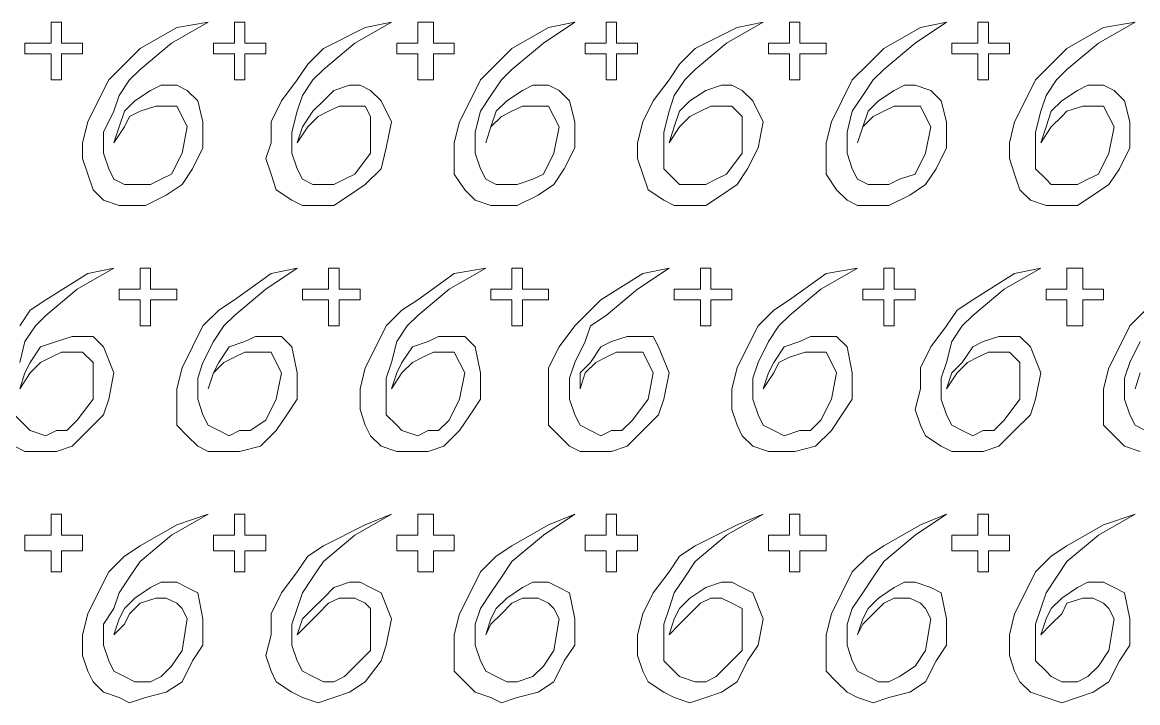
# Model space of a CAD drawing. Extents: x -66030 to 95157, y -13132 to 45879.
# Drawn here: x -3528 to -2696, y 26661 to 27169 of the extents above; entities that cross this region are included whole.
import ezdxf

# ---------------------------------------------------------------- set-up
doc = ezdxf.new("R2010")
doc.units = 0
doc.header["$LTSCALE"] = 100
doc.header["$MEASUREMENT"] = 0
doc.layers.get('0').update_dxf_attribs({"linetype": 'CONTINUOUS'})

msp = doc.modelspace()

# ---------------------------------------------------------------- linework, layer by layer
at = {"lineweight": 0}
for points in [[(-3525.73, 27153.25), (-3517.92, 27153.25), (-3506.2, 27153.25), (-3506.2, 27161.06), (-3506.2, 27168.87), (-3502.29, 27168.87), (-3498.39, 27168.87), (-3498.39, 27161.06), (-3498.39, 27153.25), (-3490.57, 27153.25), (-3482.76, 27153.25), (-3482.76, 27149.34), (-3482.76, 27145.44), (-3490.57, 27145.44), (-3498.39, 27145.44), (-3498.39, 27137.62), (-3498.39, 27125.91), (-3502.29, 27125.91), (-3506.2, 27125.91), (-3506.2, 27137.62), (-3506.2, 27145.44), (-3517.92, 27145.44), (-3525.73, 27145.44), (-3525.73, 27149.34), (-3525.73, 27153.25)], [(-3459.33, 27079.04), (-3451.51, 27090.75), (-3447.61, 27098.57), (-3439.8, 27102.47), (-3428.08, 27106.38), (-3420.27, 27106.38), (-3412.45, 27106.38), (-3408.55, 27098.57), (-3404.64, 27090.75), (-3408.55, 27071.22), (-3416.36, 27055.6), (-3424.17, 27051.69), (-3431.98, 27047.79), (-3443.7, 27047.79), (-3451.51, 27047.79), (-3459.33, 27051.69), (-3463.23, 27059.51), (-3467.14, 27071.22), (-3467.14, 27086.85), (-3459.33, 27102.47), (-3455.42, 27114.19), (-3447.61, 27125.91), (-3439.8, 27133.72), (-3416.36, 27153.25), (-3389.02, 27168.87), (-3412.45, 27164.97), (-3439.8, 27149.34), (-3451.51, 27137.62), (-3463.23, 27125.91), (-3471.04, 27110.28), (-3478.86, 27094.66), (-3482.76, 27079.04), (-3482.76, 27067.32), (-3478.86, 27055.6), (-3474.95, 27043.88), (-3467.14, 27036.07), (-3455.42, 27032.16), (-3447.61, 27032.16), (-3435.89, 27032.16), (-3420.27, 27039.98), (-3408.55, 27047.79), (-3400.74, 27059.51), (-3392.92, 27075.13), (-3392.92, 27094.66), (-3396.83, 27110.28), (-3404.64, 27118.09), (-3412.45, 27122), (-3424.17, 27122), (-3431.98, 27118.09), (-3443.7, 27110.28), (-3451.51, 27102.47), (-3455.42, 27090.75), (-3459.33, 27079.04)], [(-3385.11, 27153.25), (-3377.3, 27153.25), (-3369.49, 27153.25), (-3369.49, 27161.06), (-3369.49, 27168.87), (-3365.58, 27168.87), (-3361.68, 27168.87), (-3361.68, 27161.06), (-3361.68, 27153.25), (-3353.86, 27153.25), (-3346.05, 27153.25), (-3346.05, 27149.34), (-3346.05, 27145.44), (-3353.86, 27145.44), (-3361.68, 27145.44), (-3361.68, 27137.62), (-3361.68, 27125.91), (-3365.58, 27125.91), (-3369.49, 27125.91), (-3369.49, 27137.62), (-3369.49, 27145.44), (-3377.3, 27145.44), (-3385.11, 27145.44), (-3385.11, 27149.34), (-3385.11, 27153.25)], [(-3322.62, 27079.04), (-3314.81, 27090.75), (-3306.99, 27098.57), (-3299.18, 27102.47), (-3291.37, 27106.38), (-3279.65, 27106.38), (-3271.84, 27106.38), (-3267.93, 27098.57), (-3267.93, 27090.75), (-3267.93, 27071.22), (-3279.65, 27055.6), (-3287.46, 27051.69), (-3295.28, 27047.79), (-3303.09, 27047.79), (-3310.9, 27047.79), (-3318.71, 27051.69), (-3322.62, 27059.51), (-3326.52, 27071.22), (-3326.52, 27086.85), (-3322.62, 27102.47), (-3318.71, 27114.19), (-3310.9, 27125.91), (-3303.09, 27133.72), (-3279.65, 27153.25), (-3252.31, 27168.87), (-3271.84, 27164.97), (-3303.09, 27149.34), (-3314.81, 27137.62), (-3322.62, 27125.91), (-3334.34, 27110.28), (-3342.15, 27094.66), (-3342.15, 27079.04), (-3346.05, 27067.32), (-3342.15, 27055.6), (-3338.24, 27043.88), (-3326.52, 27036.07), (-3318.71, 27032.16), (-3306.99, 27032.16), (-3295.28, 27032.16), (-3283.56, 27039.98), (-3271.84, 27047.79), (-3260.12, 27059.51), (-3256.22, 27075.13), (-3252.31, 27094.66), (-3260.12, 27110.28), (-3267.93, 27118.09), (-3275.75, 27122), (-3283.56, 27122), (-3295.28, 27118.09), (-3303.09, 27110.28), (-3310.9, 27102.47), (-3318.71, 27090.75), (-3322.62, 27079.04)], [(-3248.4, 27153.25), (-3240.59, 27153.25), (-3232.78, 27153.25), (-3232.78, 27161.06), (-3232.78, 27168.87), (-3228.87, 27168.87), (-3221.06, 27168.87), (-3221.06, 27161.06), (-3221.06, 27153.25), (-3213.25, 27153.25), (-3205.44, 27153.25), (-3205.44, 27149.34), (-3205.44, 27145.44), (-3213.25, 27145.44), (-3221.06, 27145.44), (-3221.06, 27137.62), (-3221.06, 27125.91), (-3228.87, 27125.91), (-3232.78, 27125.91), (-3232.78, 27137.62), (-3232.78, 27145.44), (-3240.59, 27145.44), (-3248.4, 27145.44), (-3248.4, 27149.34), (-3248.4, 27153.25)], [(-3182, 27079.04), (-3178.1, 27090.75), (-3170.28, 27098.57), (-3162.47, 27102.47), (-3154.66, 27106.38), (-3142.94, 27106.38), (-3135.13, 27106.38), (-3131.22, 27098.57), (-3127.32, 27090.75), (-3131.22, 27071.22), (-3139.04, 27055.6), (-3146.85, 27051.69), (-3158.57, 27047.79), (-3166.38, 27047.79), (-3174.19, 27047.79), (-3182, 27051.69), (-3185.91, 27059.51), (-3189.81, 27071.22), (-3189.81, 27086.85), (-3185.91, 27102.47), (-3178.1, 27114.19), (-3170.28, 27125.91), (-3162.47, 27133.72), (-3139.04, 27153.25), (-3115.6, 27168.87), (-3135.13, 27164.97), (-3162.47, 27149.34), (-3174.19, 27137.62), (-3185.91, 27125.91), (-3193.72, 27110.28), (-3201.53, 27094.66), (-3205.44, 27079.04), (-3205.44, 27067.32), (-3205.44, 27055.6), (-3197.63, 27043.88), (-3189.81, 27036.07), (-3178.1, 27032.16), (-3170.28, 27032.16), (-3158.57, 27032.16), (-3142.94, 27039.98), (-3131.22, 27047.79), (-3123.41, 27059.51), (-3115.6, 27075.13), (-3115.6, 27094.66), (-3119.51, 27110.28), (-3127.32, 27118.09), (-3135.13, 27122), (-3146.85, 27122), (-3154.66, 27118.09), (-3166.38, 27110.28), (-3174.19, 27102.47), (-3178.1, 27090.75), (-3182, 27079.04)], [(-3107.79, 27153.25), (-3099.98, 27153.25), (-3092.17, 27153.25), (-3092.17, 27161.06), (-3092.17, 27168.87), (-3088.26, 27168.87), (-3084.35, 27168.87), (-3084.35, 27161.06), (-3084.35, 27153.25), (-3076.54, 27153.25), (-3068.73, 27153.25), (-3068.73, 27149.34), (-3068.73, 27145.44), (-3076.54, 27145.44), (-3084.35, 27145.44), (-3084.35, 27137.62), (-3084.35, 27125.91), (-3088.26, 27125.91), (-3092.17, 27125.91), (-3092.17, 27137.62), (-3092.17, 27145.44), (-3099.98, 27145.44), (-3107.79, 27145.44), (-3107.79, 27149.34), (-3107.79, 27153.25)], [(-3045.29, 27079.04), (-3037.48, 27090.75), (-3029.67, 27098.57), (-3021.86, 27102.47), (-3014.05, 27106.38), (-3006.23, 27106.38), (-2998.42, 27106.38), (-2990.61, 27098.57), (-2990.61, 27090.75), (-2990.61, 27071.22), (-3002.33, 27055.6), (-3010.14, 27051.69), (-3017.95, 27047.79), (-3025.76, 27047.79), (-3037.48, 27047.79), (-3041.39, 27051.69), (-3049.2, 27059.51), (-3049.2, 27071.22), (-3049.2, 27086.85), (-3045.29, 27102.47), (-3041.39, 27114.19), (-3033.58, 27125.91), (-3025.76, 27133.72), (-3002.33, 27153.25), (-2974.99, 27168.87), (-2994.52, 27164.97), (-3025.76, 27149.34), (-3037.48, 27137.62), (-3045.29, 27125.91), (-3057.01, 27110.28), (-3064.82, 27094.66), (-3068.73, 27079.04), (-3068.73, 27067.32), (-3064.82, 27055.6), (-3060.92, 27043.88), (-3049.2, 27036.07), (-3041.39, 27032.16), (-3029.67, 27032.16), (-3017.95, 27032.16), (-3006.23, 27039.98), (-2994.52, 27047.79), (-2986.7, 27059.51), (-2978.89, 27075.13), (-2974.99, 27094.66), (-2982.8, 27110.28), (-2990.61, 27118.09), (-2998.42, 27122), (-3006.23, 27122), (-3017.95, 27118.09), (-3029.67, 27110.28), (-3037.48, 27102.47), (-3041.39, 27090.75), (-3045.29, 27079.04)], [(-2971.08, 27153.25), (-2963.27, 27153.25), (-2955.46, 27153.25), (-2955.46, 27161.06), (-2955.46, 27168.87), (-2951.55, 27168.87), (-2947.64, 27168.87), (-2947.64, 27161.06), (-2947.64, 27153.25), (-2935.93, 27153.25), (-2928.11, 27153.25), (-2928.11, 27149.34), (-2928.11, 27145.44), (-2935.93, 27145.44), (-2947.64, 27145.44), (-2947.64, 27137.62), (-2947.64, 27125.91), (-2951.55, 27125.91), (-2955.46, 27125.91), (-2955.46, 27137.62), (-2955.46, 27145.44), (-2963.27, 27145.44), (-2971.08, 27145.44), (-2971.08, 27149.34), (-2971.08, 27153.25)], [(-2904.68, 27079.04), (-2900.77, 27090.75), (-2892.96, 27098.57), (-2885.15, 27102.47), (-2877.34, 27106.38), (-2865.62, 27106.38), (-2857.81, 27106.38), (-2853.9, 27098.57), (-2850, 27090.75), (-2853.9, 27071.22), (-2861.71, 27055.6), (-2873.43, 27051.69), (-2881.24, 27047.79), (-2889.05, 27047.79), (-2896.87, 27047.79), (-2904.68, 27051.69), (-2908.58, 27059.51), (-2912.49, 27071.22), (-2912.49, 27086.85), (-2908.58, 27102.47), (-2900.77, 27114.19), (-2892.96, 27125.91), (-2885.15, 27133.72), (-2861.71, 27153.25), (-2838.28, 27168.87), (-2857.81, 27164.97), (-2885.15, 27149.34), (-2896.87, 27137.62), (-2908.58, 27125.91), (-2916.4, 27110.28), (-2924.21, 27094.66), (-2928.11, 27079.04), (-2928.11, 27067.32), (-2928.11, 27055.6), (-2920.3, 27043.88), (-2912.49, 27036.07), (-2904.68, 27032.16), (-2892.96, 27032.16), (-2881.24, 27032.16), (-2865.62, 27039.98), (-2853.9, 27047.79), (-2846.09, 27059.51), (-2838.28, 27075.13), (-2838.28, 27094.66), (-2842.18, 27110.28), (-2850, 27118.09), (-2861.71, 27122), (-2869.53, 27122), (-2877.34, 27118.09), (-2889.05, 27110.28), (-2896.87, 27102.47), (-2900.77, 27090.75), (-2904.68, 27079.04)], [(-2834.37, 27153.25), (-2826.56, 27153.25), (-2814.84, 27153.25), (-2814.84, 27161.06), (-2814.84, 27168.87), (-2810.94, 27168.87), (-2807.03, 27168.87), (-2807.03, 27161.06), (-2807.03, 27153.25), (-2799.22, 27153.25), (-2791.41, 27153.25), (-2791.41, 27149.34), (-2791.41, 27145.44), (-2799.22, 27145.44), (-2807.03, 27145.44), (-2807.03, 27137.62), (-2807.03, 27125.91), (-2810.94, 27125.91), (-2814.84, 27125.91), (-2814.84, 27137.62), (-2814.84, 27145.44), (-2826.56, 27145.44), (-2834.37, 27145.44), (-2834.37, 27149.34), (-2834.37, 27153.25)], [(-2767.97, 27079.04), (-2760.16, 27090.75), (-2752.35, 27098.57), (-2748.44, 27102.47), (-2736.72, 27106.38), (-2728.91, 27106.38), (-2721.1, 27106.38), (-2717.19, 27098.57), (-2713.29, 27090.75), (-2717.19, 27071.22), (-2725, 27055.6), (-2732.82, 27051.69), (-2740.63, 27047.79), (-2752.35, 27047.79), (-2760.16, 27047.79), (-2764.06, 27051.69), (-2771.88, 27059.51), (-2771.88, 27071.22), (-2771.88, 27086.85), (-2767.97, 27102.47), (-2764.06, 27114.19), (-2756.25, 27125.91), (-2748.44, 27133.72), (-2725, 27153.25), (-2697.66, 27168.87), (-2721.1, 27164.97), (-2748.44, 27149.34), (-2760.16, 27137.62), (-2771.88, 27125.91), (-2779.69, 27110.28), (-2787.5, 27094.66), (-2791.41, 27079.04), (-2791.41, 27067.32), (-2787.5, 27055.6), (-2783.59, 27043.88), (-2775.78, 27036.07), (-2764.06, 27032.16), (-2752.35, 27032.16), (-2740.63, 27032.16), (-2728.91, 27039.98), (-2717.19, 27047.79), (-2709.38, 27059.51), (-2701.57, 27075.13), (-2701.57, 27094.66), (-2705.47, 27110.28), (-2713.29, 27118.09), (-2721.1, 27122), (-2732.82, 27122), (-2740.63, 27118.09), (-2752.35, 27110.28), (-2760.16, 27102.47), (-2764.06, 27090.75), (-2767.97, 27079.04)], [(-3455.42, 26969.67), (-3447.61, 26969.67), (-3439.8, 26969.67), (-3439.8, 26977.48), (-3439.8, 26985.29), (-3435.89, 26985.29), (-3431.98, 26985.29), (-3431.98, 26977.48), (-3431.98, 26969.67), (-3420.27, 26969.67), (-3412.45, 26969.67), (-3412.45, 26965.76), (-3412.45, 26961.86), (-3420.27, 26961.86), (-3431.98, 26961.86), (-3431.98, 26950.14), (-3431.98, 26942.33), (-3435.89, 26942.33), (-3439.8, 26942.33), (-3439.8, 26950.14), (-3439.8, 26961.86), (-3447.61, 26961.86), (-3455.42, 26961.86), (-3455.42, 26965.76), (-3455.42, 26969.67)], [(-3389.02, 26895.45), (-3385.11, 26907.17), (-3377.3, 26914.98), (-3369.49, 26918.89), (-3361.68, 26922.8), (-3349.96, 26922.8), (-3342.15, 26922.8), (-3338.24, 26914.98), (-3334.34, 26907.17), (-3338.24, 26887.64), (-3346.05, 26872.02), (-3357.77, 26864.21), (-3365.58, 26864.21), (-3373.39, 26860.3), (-3381.21, 26864.21), (-3389.02, 26868.11), (-3392.92, 26875.92), (-3396.83, 26887.64), (-3396.83, 26903.27), (-3392.92, 26914.98), (-3385.11, 26930.61), (-3377.3, 26942.33), (-3369.49, 26950.14), (-3346.05, 26969.67), (-3322.62, 26985.29), (-3342.15, 26981.39), (-3369.49, 26961.86), (-3381.21, 26954.04), (-3392.92, 26942.33), (-3400.74, 26926.7), (-3408.55, 26911.08), (-3412.45, 26895.45), (-3412.45, 26879.83), (-3412.45, 26868.11), (-3404.64, 26860.3), (-3396.83, 26852.49), (-3389.02, 26848.58), (-3377.3, 26848.58), (-3365.58, 26848.58), (-3349.96, 26852.49), (-3338.24, 26864.21), (-3330.43, 26875.92), (-3322.62, 26887.64), (-3322.62, 26907.17), (-3326.52, 26926.7), (-3334.34, 26934.51), (-3346.05, 26934.51), (-3353.86, 26934.51), (-3361.68, 26930.61), (-3373.39, 26926.7), (-3381.21, 26914.98), (-3385.11, 26907.17), (-3389.02, 26895.45)], [(-3318.71, 26969.67), (-3306.99, 26969.67), (-3299.18, 26969.67), (-3299.18, 26977.48), (-3299.18, 26985.29), (-3295.28, 26985.29), (-3291.37, 26985.29), (-3291.37, 26977.48), (-3291.37, 26969.67), (-3283.56, 26969.67), (-3275.75, 26969.67), (-3275.75, 26965.76), (-3275.75, 26961.86), (-3283.56, 26961.86), (-3291.37, 26961.86), (-3291.37, 26950.14), (-3291.37, 26942.33), (-3295.28, 26942.33), (-3299.18, 26942.33), (-3299.18, 26950.14), (-3299.18, 26961.86), (-3306.99, 26961.86), (-3318.71, 26961.86), (-3318.71, 26965.76), (-3318.71, 26969.67)], [(-3252.31, 26895.45), (-3244.5, 26907.17), (-3236.69, 26914.98), (-3228.87, 26918.89), (-3221.06, 26922.8), (-3213.25, 26922.8), (-3205.44, 26922.8), (-3201.53, 26914.98), (-3197.63, 26907.17), (-3201.53, 26887.64), (-3209.34, 26872.02), (-3217.16, 26864.21), (-3224.97, 26864.21), (-3232.78, 26860.3), (-3244.5, 26864.21), (-3248.4, 26868.11), (-3256.22, 26875.92), (-3256.22, 26887.64), (-3256.22, 26903.27), (-3252.31, 26914.98), (-3248.4, 26930.61), (-3240.59, 26942.33), (-3232.78, 26950.14), (-3209.34, 26969.67), (-3182, 26985.29), (-3205.44, 26981.39), (-3232.78, 26961.86), (-3244.5, 26954.04), (-3256.22, 26942.33), (-3264.03, 26926.7), (-3271.84, 26911.08), (-3275.75, 26895.45), (-3275.75, 26879.83), (-3271.84, 26868.11), (-3267.93, 26860.3), (-3260.12, 26852.49), (-3248.4, 26848.58), (-3236.69, 26848.58), (-3224.97, 26848.58), (-3213.25, 26852.49), (-3201.53, 26864.21), (-3193.72, 26875.92), (-3185.91, 26887.64), (-3185.91, 26907.17), (-3189.81, 26926.7), (-3197.63, 26934.51), (-3205.44, 26934.51), (-3217.16, 26934.51), (-3224.97, 26930.61), (-3236.69, 26926.7), (-3244.5, 26914.98), (-3248.4, 26907.17), (-3252.31, 26895.45)], [(-3178.1, 26969.67), (-3170.28, 26969.67), (-3162.47, 26969.67), (-3162.47, 26977.48), (-3162.47, 26985.29), (-3158.57, 26985.29), (-3154.66, 26985.29), (-3154.66, 26977.48), (-3154.66, 26969.67), (-3146.85, 26969.67), (-3135.13, 26969.67), (-3135.13, 26965.76), (-3135.13, 26961.86), (-3146.85, 26961.86), (-3154.66, 26961.86), (-3154.66, 26950.14), (-3154.66, 26942.33), (-3158.57, 26942.33), (-3162.47, 26942.33), (-3162.47, 26950.14), (-3162.47, 26961.86), (-3170.28, 26961.86), (-3178.1, 26961.86), (-3178.1, 26965.76), (-3178.1, 26969.67)], [(-3111.69, 26895.45), (-3107.79, 26907.17), (-3099.98, 26914.98), (-3092.17, 26918.89), (-3084.35, 26922.8), (-3072.64, 26922.8), (-3064.82, 26922.8), (-3060.92, 26914.98), (-3057.01, 26907.17), (-3060.92, 26887.64), (-3072.64, 26872.02), (-3080.45, 26864.21), (-3088.26, 26864.21), (-3096.07, 26860.3), (-3103.88, 26864.21), (-3111.69, 26868.11), (-3115.6, 26875.92), (-3119.51, 26887.64), (-3119.51, 26903.27), (-3115.6, 26914.98), (-3107.79, 26930.61), (-3103.88, 26942.33), (-3092.17, 26950.14), (-3068.73, 26969.67), (-3045.29, 26985.29), (-3064.82, 26981.39), (-3096.07, 26961.86), (-3103.88, 26954.04), (-3115.6, 26942.33), (-3127.32, 26926.7), (-3135.13, 26911.08), (-3135.13, 26895.45), (-3135.13, 26879.83), (-3135.13, 26868.11), (-3127.32, 26860.3), (-3119.51, 26852.49), (-3111.69, 26848.58), (-3099.98, 26848.58), (-3088.26, 26848.58), (-3076.54, 26852.49), (-3064.82, 26864.21), (-3053.11, 26875.92), (-3049.2, 26887.64), (-3045.29, 26907.17), (-3053.11, 26926.7), (-3057.01, 26934.51), (-3068.73, 26934.51), (-3076.54, 26934.51), (-3088.26, 26930.61), (-3096.07, 26926.7), (-3103.88, 26914.98), (-3111.69, 26907.17), (-3111.69, 26895.45)], [(-3041.39, 26969.67), (-3033.58, 26969.67), (-3021.86, 26969.67), (-3021.86, 26977.48), (-3021.86, 26985.29), (-3017.95, 26985.29), (-3014.05, 26985.29), (-3014.05, 26977.48), (-3014.05, 26969.67), (-3006.23, 26969.67), (-2998.42, 26969.67), (-2998.42, 26965.76), (-2998.42, 26961.86), (-3006.23, 26961.86), (-3014.05, 26961.86), (-3014.05, 26950.14), (-3014.05, 26942.33), (-3017.95, 26942.33), (-3021.86, 26942.33), (-3021.86, 26950.14), (-3021.86, 26961.86), (-3033.58, 26961.86), (-3041.39, 26961.86), (-3041.39, 26965.76), (-3041.39, 26969.67)], [(-2974.99, 26895.45), (-2967.17, 26907.17), (-2963.27, 26914.98), (-2955.46, 26918.89), (-2943.74, 26922.8), (-2935.93, 26922.8), (-2928.11, 26922.8), (-2924.21, 26914.98), (-2920.3, 26907.17), (-2924.21, 26887.64), (-2932.02, 26872.02), (-2939.83, 26864.21), (-2947.64, 26864.21), (-2959.36, 26860.3), (-2967.17, 26864.21), (-2974.99, 26868.11), (-2978.89, 26875.92), (-2982.8, 26887.64), (-2982.8, 26903.27), (-2978.89, 26914.98), (-2971.08, 26930.61), (-2963.27, 26942.33), (-2955.46, 26950.14), (-2932.02, 26969.67), (-2904.68, 26985.29), (-2928.11, 26981.39), (-2955.46, 26961.86), (-2967.17, 26954.04), (-2978.89, 26942.33), (-2986.7, 26926.7), (-2994.52, 26911.08), (-2998.42, 26895.45), (-2998.42, 26879.83), (-2994.52, 26868.11), (-2990.61, 26860.3), (-2982.8, 26852.49), (-2971.08, 26848.58), (-2963.27, 26848.58), (-2951.55, 26848.58), (-2935.93, 26852.49), (-2924.21, 26864.21), (-2916.4, 26875.92), (-2908.58, 26887.64), (-2908.58, 26907.17), (-2912.49, 26926.7), (-2920.3, 26934.51), (-2928.11, 26934.51), (-2939.83, 26934.51), (-2947.64, 26930.61), (-2959.36, 26926.7), (-2967.17, 26914.98), (-2971.08, 26907.17), (-2974.99, 26895.45)], [(-2900.77, 26969.67), (-2892.96, 26969.67), (-2885.15, 26969.67), (-2885.15, 26977.48), (-2885.15, 26985.29), (-2881.24, 26985.29), (-2877.34, 26985.29), (-2877.34, 26977.48), (-2877.34, 26969.67), (-2869.53, 26969.67), (-2861.71, 26969.67), (-2861.71, 26965.76), (-2861.71, 26961.86), (-2869.53, 26961.86), (-2877.34, 26961.86), (-2877.34, 26950.14), (-2877.34, 26942.33), (-2881.24, 26942.33), (-2885.15, 26942.33), (-2885.15, 26950.14), (-2885.15, 26961.86), (-2892.96, 26961.86), (-2900.77, 26961.86), (-2900.77, 26965.76), (-2900.77, 26969.67)], [(-2838.28, 26895.45), (-2830.47, 26907.17), (-2822.65, 26914.98), (-2814.84, 26918.89), (-2807.03, 26922.8), (-2795.31, 26922.8), (-2791.41, 26922.8), (-2783.59, 26914.98), (-2783.59, 26907.17), (-2783.59, 26887.64), (-2795.31, 26872.02), (-2803.12, 26864.21), (-2810.94, 26864.21), (-2818.75, 26860.3), (-2826.56, 26864.21), (-2834.37, 26868.11), (-2838.28, 26875.92), (-2842.18, 26887.64), (-2842.18, 26903.27), (-2838.28, 26914.98), (-2834.37, 26930.61), (-2826.56, 26942.33), (-2818.75, 26950.14), (-2795.31, 26969.67), (-2767.97, 26985.29), (-2787.5, 26981.39), (-2818.75, 26961.86), (-2830.47, 26954.04), (-2838.28, 26942.33), (-2850, 26926.7), (-2857.81, 26911.08), (-2857.81, 26895.45), (-2861.71, 26879.83), (-2857.81, 26868.11), (-2853.9, 26860.3), (-2842.18, 26852.49), (-2834.37, 26848.58), (-2822.65, 26848.58), (-2810.94, 26848.58), (-2799.22, 26852.49), (-2787.5, 26864.21), (-2775.78, 26875.92), (-2771.88, 26887.64), (-2767.97, 26907.17), (-2775.78, 26926.7), (-2783.59, 26934.51), (-2791.41, 26934.51), (-2799.22, 26934.51), (-2810.94, 26930.61), (-2818.75, 26926.7), (-2826.56, 26914.98), (-2834.37, 26907.17), (-2838.28, 26895.45)], [(-2764.06, 26969.67), (-2756.25, 26969.67), (-2748.44, 26969.67), (-2748.44, 26977.48), (-2748.44, 26985.29), (-2744.53, 26985.29), (-2736.72, 26985.29), (-2736.72, 26977.48), (-2736.72, 26969.67), (-2728.91, 26969.67), (-2721.1, 26969.67), (-2721.1, 26965.76), (-2721.1, 26961.86), (-2728.91, 26961.86), (-2736.72, 26961.86), (-2736.72, 26950.14), (-2736.72, 26942.33), (-2744.53, 26942.33), (-2748.44, 26942.33), (-2748.44, 26950.14), (-2748.44, 26961.86), (-2756.25, 26961.86), (-2764.06, 26961.86), (-2764.06, 26965.76), (-2764.06, 26969.67)], [(-3525.73, 26786.09), (-3517.92, 26786.09), (-3506.2, 26786.09), (-3506.2, 26793.9), (-3506.2, 26801.71), (-3502.29, 26801.71), (-3498.39, 26801.71), (-3498.39, 26793.9), (-3498.39, 26786.09), (-3490.57, 26786.09), (-3482.76, 26786.09), (-3482.76, 26778.28), (-3482.76, 26774.37), (-3490.57, 26774.37), (-3498.39, 26774.37), (-3498.39, 26766.56), (-3498.39, 26758.75), (-3502.29, 26758.75), (-3506.2, 26758.75), (-3506.2, 26766.56), (-3506.2, 26774.37), (-3517.92, 26774.37), (-3525.73, 26774.37), (-3525.73, 26778.28), (-3525.73, 26786.09)], [(-3459.33, 26711.87), (-3451.51, 26719.69), (-3447.61, 26727.5), (-3439.8, 26735.31), (-3428.08, 26739.22), (-3420.27, 26739.22), (-3412.45, 26735.31), (-3408.55, 26731.4), (-3404.64, 26723.59), (-3408.55, 26700.16), (-3416.36, 26688.44), (-3424.17, 26680.63), (-3431.98, 26676.72), (-3443.7, 26676.72), (-3451.51, 26680.63), (-3459.33, 26684.53), (-3463.23, 26692.34), (-3467.14, 26704.06), (-3467.14, 26719.69), (-3459.33, 26731.4), (-3455.42, 26743.12), (-3447.61, 26754.84), (-3439.8, 26766.56), (-3416.36, 26786.09), (-3389.02, 26801.71), (-3412.45, 26793.9), (-3439.8, 26778.28), (-3451.51, 26770.46), (-3463.23, 26758.75), (-3471.04, 26743.12), (-3478.86, 26727.5), (-3482.76, 26711.87), (-3482.76, 26696.25), (-3478.86, 26684.53), (-3474.95, 26676.72), (-3467.14, 26668.91), (-3455.42, 26665), (-3447.61, 26661.1), (-3435.89, 26665), (-3420.27, 26668.91), (-3408.55, 26676.72), (-3400.74, 26692.34), (-3392.92, 26704.06), (-3392.92, 26723.59), (-3396.83, 26743.12), (-3404.64, 26747.03), (-3412.45, 26750.93), (-3424.17, 26750.93), (-3431.98, 26747.03), (-3443.7, 26739.22), (-3451.51, 26731.4), (-3455.42, 26723.59), (-3459.33, 26711.87)], [(-3385.11, 26786.09), (-3377.3, 26786.09), (-3369.49, 26786.09), (-3369.49, 26793.9), (-3369.49, 26801.71), (-3365.58, 26801.71), (-3361.68, 26801.71), (-3361.68, 26793.9), (-3361.68, 26786.09), (-3353.86, 26786.09), (-3346.05, 26786.09), (-3346.05, 26778.28), (-3346.05, 26774.37), (-3353.86, 26774.37), (-3361.68, 26774.37), (-3361.68, 26766.56), (-3361.68, 26758.75), (-3365.58, 26758.75), (-3369.49, 26758.75), (-3369.49, 26766.56), (-3369.49, 26774.37), (-3377.3, 26774.37), (-3385.11, 26774.37), (-3385.11, 26778.28), (-3385.11, 26786.09)], [(-3322.62, 26711.87), (-3314.81, 26719.69), (-3306.99, 26727.5), (-3299.18, 26735.31), (-3291.37, 26739.22), (-3279.65, 26739.22), (-3271.84, 26735.31), (-3267.93, 26731.4), (-3267.93, 26723.59), (-3267.93, 26700.16), (-3279.65, 26688.44), (-3287.46, 26680.63), (-3295.28, 26676.72), (-3303.09, 26676.72), (-3310.9, 26680.63), (-3318.71, 26684.53), (-3322.62, 26692.34), (-3326.52, 26704.06), (-3326.52, 26719.69), (-3322.62, 26731.4), (-3318.71, 26743.12), (-3310.9, 26754.84), (-3303.09, 26766.56), (-3279.65, 26786.09), (-3252.31, 26801.71), (-3271.84, 26793.9), (-3303.09, 26778.28), (-3314.81, 26770.46), (-3322.62, 26758.75), (-3334.34, 26743.12), (-3342.15, 26727.5), (-3342.15, 26711.87), (-3346.05, 26696.25), (-3342.15, 26684.53), (-3338.24, 26676.72), (-3326.52, 26668.91), (-3318.71, 26665), (-3306.99, 26661.1), (-3295.28, 26665), (-3283.56, 26668.91), (-3271.84, 26676.72), (-3260.12, 26692.34), (-3256.22, 26704.06), (-3252.31, 26723.59), (-3260.12, 26743.12), (-3267.93, 26747.03), (-3275.75, 26750.93), (-3283.56, 26750.93), (-3295.28, 26747.03), (-3303.09, 26739.22), (-3310.9, 26731.4), (-3318.71, 26723.59), (-3322.62, 26711.87)], [(-3248.4, 26786.09), (-3240.59, 26786.09), (-3232.78, 26786.09), (-3232.78, 26793.9), (-3232.78, 26801.71), (-3228.87, 26801.71), (-3221.06, 26801.71), (-3221.06, 26793.9), (-3221.06, 26786.09), (-3213.25, 26786.09), (-3205.44, 26786.09), (-3205.44, 26778.28), (-3205.44, 26774.37), (-3213.25, 26774.37), (-3221.06, 26774.37), (-3221.06, 26766.56), (-3221.06, 26758.75), (-3228.87, 26758.75), (-3232.78, 26758.75), (-3232.78, 26766.56), (-3232.78, 26774.37), (-3240.59, 26774.37), (-3248.4, 26774.37), (-3248.4, 26778.28), (-3248.4, 26786.09)], [(-3182, 26711.87), (-3178.1, 26719.69), (-3170.28, 26727.5), (-3162.47, 26735.31), (-3154.66, 26739.22), (-3142.94, 26739.22), (-3135.13, 26735.31), (-3131.22, 26731.4), (-3127.32, 26723.59), (-3131.22, 26700.16), (-3139.04, 26688.44), (-3146.85, 26680.63), (-3158.57, 26676.72), (-3166.38, 26676.72), (-3174.19, 26680.63), (-3182, 26684.53), (-3185.91, 26692.34), (-3189.81, 26704.06), (-3189.81, 26719.69), (-3185.91, 26731.4), (-3178.1, 26743.12), (-3170.28, 26754.84), (-3162.47, 26766.56), (-3139.04, 26786.09), (-3115.6, 26801.71), (-3135.13, 26793.9), (-3162.47, 26778.28), (-3174.19, 26770.46), (-3185.91, 26758.75), (-3193.72, 26743.12), (-3201.53, 26727.5), (-3205.44, 26711.87), (-3205.44, 26696.25), (-3205.44, 26684.53), (-3197.63, 26676.72), (-3189.81, 26668.91), (-3178.1, 26665), (-3170.28, 26661.1), (-3158.57, 26665), (-3142.94, 26668.91), (-3131.22, 26676.72), (-3123.41, 26692.34), (-3115.6, 26704.06), (-3115.6, 26723.59), (-3119.51, 26743.12), (-3127.32, 26747.03), (-3135.13, 26750.93), (-3146.85, 26750.93), (-3154.66, 26747.03), (-3166.38, 26739.22), (-3174.19, 26731.4), (-3178.1, 26723.59), (-3182, 26711.87)], [(-3107.79, 26786.09), (-3099.98, 26786.09), (-3092.17, 26786.09), (-3092.17, 26793.9), (-3092.17, 26801.71), (-3088.26, 26801.71), (-3084.35, 26801.71), (-3084.35, 26793.9), (-3084.35, 26786.09), (-3076.54, 26786.09), (-3068.73, 26786.09), (-3068.73, 26778.28), (-3068.73, 26774.37), (-3076.54, 26774.37), (-3084.35, 26774.37), (-3084.35, 26766.56), (-3084.35, 26758.75), (-3088.26, 26758.75), (-3092.17, 26758.75), (-3092.17, 26766.56), (-3092.17, 26774.37), (-3099.98, 26774.37), (-3107.79, 26774.37), (-3107.79, 26778.28), (-3107.79, 26786.09)], [(-3045.29, 26711.87), (-3037.48, 26719.69), (-3029.67, 26727.5), (-3021.86, 26735.31), (-3014.05, 26739.22), (-3006.23, 26739.22), (-2998.42, 26735.31), (-2990.61, 26731.4), (-2990.61, 26723.59), (-2990.61, 26700.16), (-3002.33, 26688.44), (-3010.14, 26680.63), (-3017.95, 26676.72), (-3025.76, 26676.72), (-3037.48, 26680.63), (-3041.39, 26684.53), (-3049.2, 26692.34), (-3049.2, 26704.06), (-3049.2, 26719.69), (-3045.29, 26731.4), (-3041.39, 26743.12), (-3033.58, 26754.84), (-3025.76, 26766.56), (-3002.33, 26786.09), (-2974.99, 26801.71), (-2994.52, 26793.9), (-3025.76, 26778.28), (-3037.48, 26770.46), (-3045.29, 26758.75), (-3057.01, 26743.12), (-3064.82, 26727.5), (-3068.73, 26711.87), (-3068.73, 26696.25), (-3064.82, 26684.53), (-3060.92, 26676.72), (-3049.2, 26668.91), (-3041.39, 26665), (-3029.67, 26661.1), (-3017.95, 26665), (-3006.23, 26668.91), (-2994.52, 26676.72), (-2986.7, 26692.34), (-2978.89, 26704.06), (-2974.99, 26723.59), (-2982.8, 26743.12), (-2990.61, 26747.03), (-2998.42, 26750.93), (-3006.23, 26750.93), (-3017.95, 26747.03), (-3029.67, 26739.22), (-3037.48, 26731.4), (-3041.39, 26723.59), (-3045.29, 26711.87)], [(-2971.08, 26786.09), (-2963.27, 26786.09), (-2955.46, 26786.09), (-2955.46, 26793.9), (-2955.46, 26801.71), (-2951.55, 26801.71), (-2947.64, 26801.71), (-2947.64, 26793.9), (-2947.64, 26786.09), (-2935.93, 26786.09), (-2928.11, 26786.09), (-2928.11, 26778.28), (-2928.11, 26774.37), (-2935.93, 26774.37), (-2947.64, 26774.37), (-2947.64, 26766.56), (-2947.64, 26758.75), (-2951.55, 26758.75), (-2955.46, 26758.75), (-2955.46, 26766.56), (-2955.46, 26774.37), (-2963.27, 26774.37), (-2971.08, 26774.37), (-2971.08, 26778.28), (-2971.08, 26786.09)], [(-2904.68, 26711.87), (-2900.77, 26719.69), (-2892.96, 26727.5), (-2885.15, 26735.31), (-2877.34, 26739.22), (-2865.62, 26739.22), (-2857.81, 26735.31), (-2853.9, 26731.4), (-2850, 26723.59), (-2853.9, 26700.16), (-2861.71, 26688.44), (-2873.43, 26680.63), (-2881.24, 26676.72), (-2889.05, 26676.72), (-2896.87, 26680.63), (-2904.68, 26684.53), (-2908.58, 26692.34), (-2912.49, 26704.06), (-2912.49, 26719.69), (-2908.58, 26731.4), (-2900.77, 26743.12), (-2892.96, 26754.84), (-2885.15, 26766.56), (-2861.71, 26786.09), (-2838.28, 26801.71), (-2857.81, 26793.9), (-2885.15, 26778.28), (-2896.87, 26770.46), (-2908.58, 26758.75), (-2916.4, 26743.12), (-2924.21, 26727.5), (-2928.11, 26711.87), (-2928.11, 26696.25), (-2928.11, 26684.53), (-2920.3, 26676.72), (-2912.49, 26668.91), (-2904.68, 26665), (-2892.96, 26661.1), (-2881.24, 26665), (-2865.62, 26668.91), (-2853.9, 26676.72), (-2846.09, 26692.34), (-2838.28, 26704.06), (-2838.28, 26723.59), (-2842.18, 26743.12), (-2850, 26747.03), (-2861.71, 26750.93), (-2869.53, 26750.93), (-2877.34, 26747.03), (-2889.05, 26739.22), (-2896.87, 26731.4), (-2900.77, 26723.59), (-2904.68, 26711.87)], [(-2834.37, 26786.09), (-2826.56, 26786.09), (-2814.84, 26786.09), (-2814.84, 26793.9), (-2814.84, 26801.71), (-2810.94, 26801.71), (-2807.03, 26801.71), (-2807.03, 26793.9), (-2807.03, 26786.09), (-2799.22, 26786.09), (-2791.41, 26786.09), (-2791.41, 26778.28), (-2791.41, 26774.37), (-2799.22, 26774.37), (-2807.03, 26774.37), (-2807.03, 26766.56), (-2807.03, 26758.75), (-2810.94, 26758.75), (-2814.84, 26758.75), (-2814.84, 26766.56), (-2814.84, 26774.37), (-2826.56, 26774.37), (-2834.37, 26774.37), (-2834.37, 26778.28), (-2834.37, 26786.09)], [(-2767.97, 26711.87), (-2760.16, 26719.69), (-2752.35, 26727.5), (-2748.44, 26735.31), (-2736.72, 26739.22), (-2728.91, 26739.22), (-2721.1, 26735.31), (-2717.19, 26731.4), (-2713.29, 26723.59), (-2717.19, 26700.16), (-2725, 26688.44), (-2732.82, 26680.63), (-2740.63, 26676.72), (-2752.35, 26676.72), (-2760.16, 26680.63), (-2764.06, 26684.53), (-2771.88, 26692.34), (-2771.88, 26704.06), (-2771.88, 26719.69), (-2767.97, 26731.4), (-2764.06, 26743.12), (-2756.25, 26754.84), (-2748.44, 26766.56), (-2725, 26786.09), (-2697.66, 26801.71), (-2721.1, 26793.9), (-2748.44, 26778.28), (-2760.16, 26770.46), (-2771.88, 26758.75), (-2779.69, 26743.12), (-2787.5, 26727.5), (-2791.41, 26711.87), (-2791.41, 26696.25), (-2787.5, 26684.53), (-2783.59, 26676.72), (-2775.78, 26668.91), (-2764.06, 26665), (-2752.35, 26661.1), (-2740.63, 26665), (-2728.91, 26668.91), (-2717.19, 26676.72), (-2709.38, 26692.34), (-2701.57, 26704.06), (-2701.57, 26723.59), (-2705.47, 26743.12), (-2713.29, 26747.03), (-2721.1, 26750.93), (-2732.82, 26750.93), (-2740.63, 26747.03), (-2752.35, 26739.22), (-2760.16, 26731.4), (-2764.06, 26723.59), (-2767.97, 26711.87)]]:
    msp.add_lwpolyline(points, close=True, dxfattribs=at)
for points in [[(-3529.63, 26914.98), (-3525.73, 26930.61), (-3517.92, 26942.33), (-3510.1, 26950.14), (-3486.67, 26969.67), (-3459.33, 26985.29), (-3478.86, 26981.39), (-3510.1, 26961.86), (-3521.82, 26954.04), (-3529.63, 26942.33)], [(-2689.85, 26954.04), (-2701.57, 26942.33), (-2709.38, 26926.7), (-2717.19, 26911.08), (-2721.1, 26895.45), (-2721.1, 26879.83), (-2721.1, 26868.11), (-2713.29, 26860.3), (-2705.47, 26852.49), (-2693.76, 26848.58)], [(-3533.54, 26852.49), (-3525.73, 26848.58), (-3514.01, 26848.58), (-3502.29, 26848.58), (-3490.57, 26852.49), (-3478.86, 26864.21), (-3467.14, 26875.92), (-3463.23, 26887.64), (-3459.33, 26907.17), (-3467.14, 26926.7), (-3474.95, 26934.51), (-3482.76, 26934.51), (-3490.57, 26934.51), (-3502.29, 26930.61), (-3514.01, 26926.7), (-3521.82, 26914.98), (-3525.73, 26907.17), (-3529.63, 26895.45)], [(-3529.63, 26895.45), (-3521.82, 26907.17), (-3514.01, 26914.98), (-3506.2, 26918.89), (-3498.39, 26922.8), (-3490.57, 26922.8), (-3482.76, 26922.8), (-3474.95, 26914.98), (-3474.95, 26907.17), (-3474.95, 26887.64), (-3486.67, 26872.02), (-3494.48, 26864.21), (-3502.29, 26864.21), (-3510.1, 26860.3), (-3521.82, 26864.21), (-3525.73, 26868.11), (-3533.54, 26875.92)], [(-2689.85, 26864.21), (-2697.66, 26868.11), (-2701.57, 26875.92), (-2705.47, 26887.64), (-2705.47, 26903.27), (-2701.57, 26914.98), (-2693.76, 26930.61)], [(-2693.76, 26907.17), (-2697.66, 26895.45), (-2697.66, 26895.45), (-2693.76, 26907.17)]]:
    msp.add_lwpolyline(points, dxfattribs=at)

doc.saveas('drawing.dxf')
